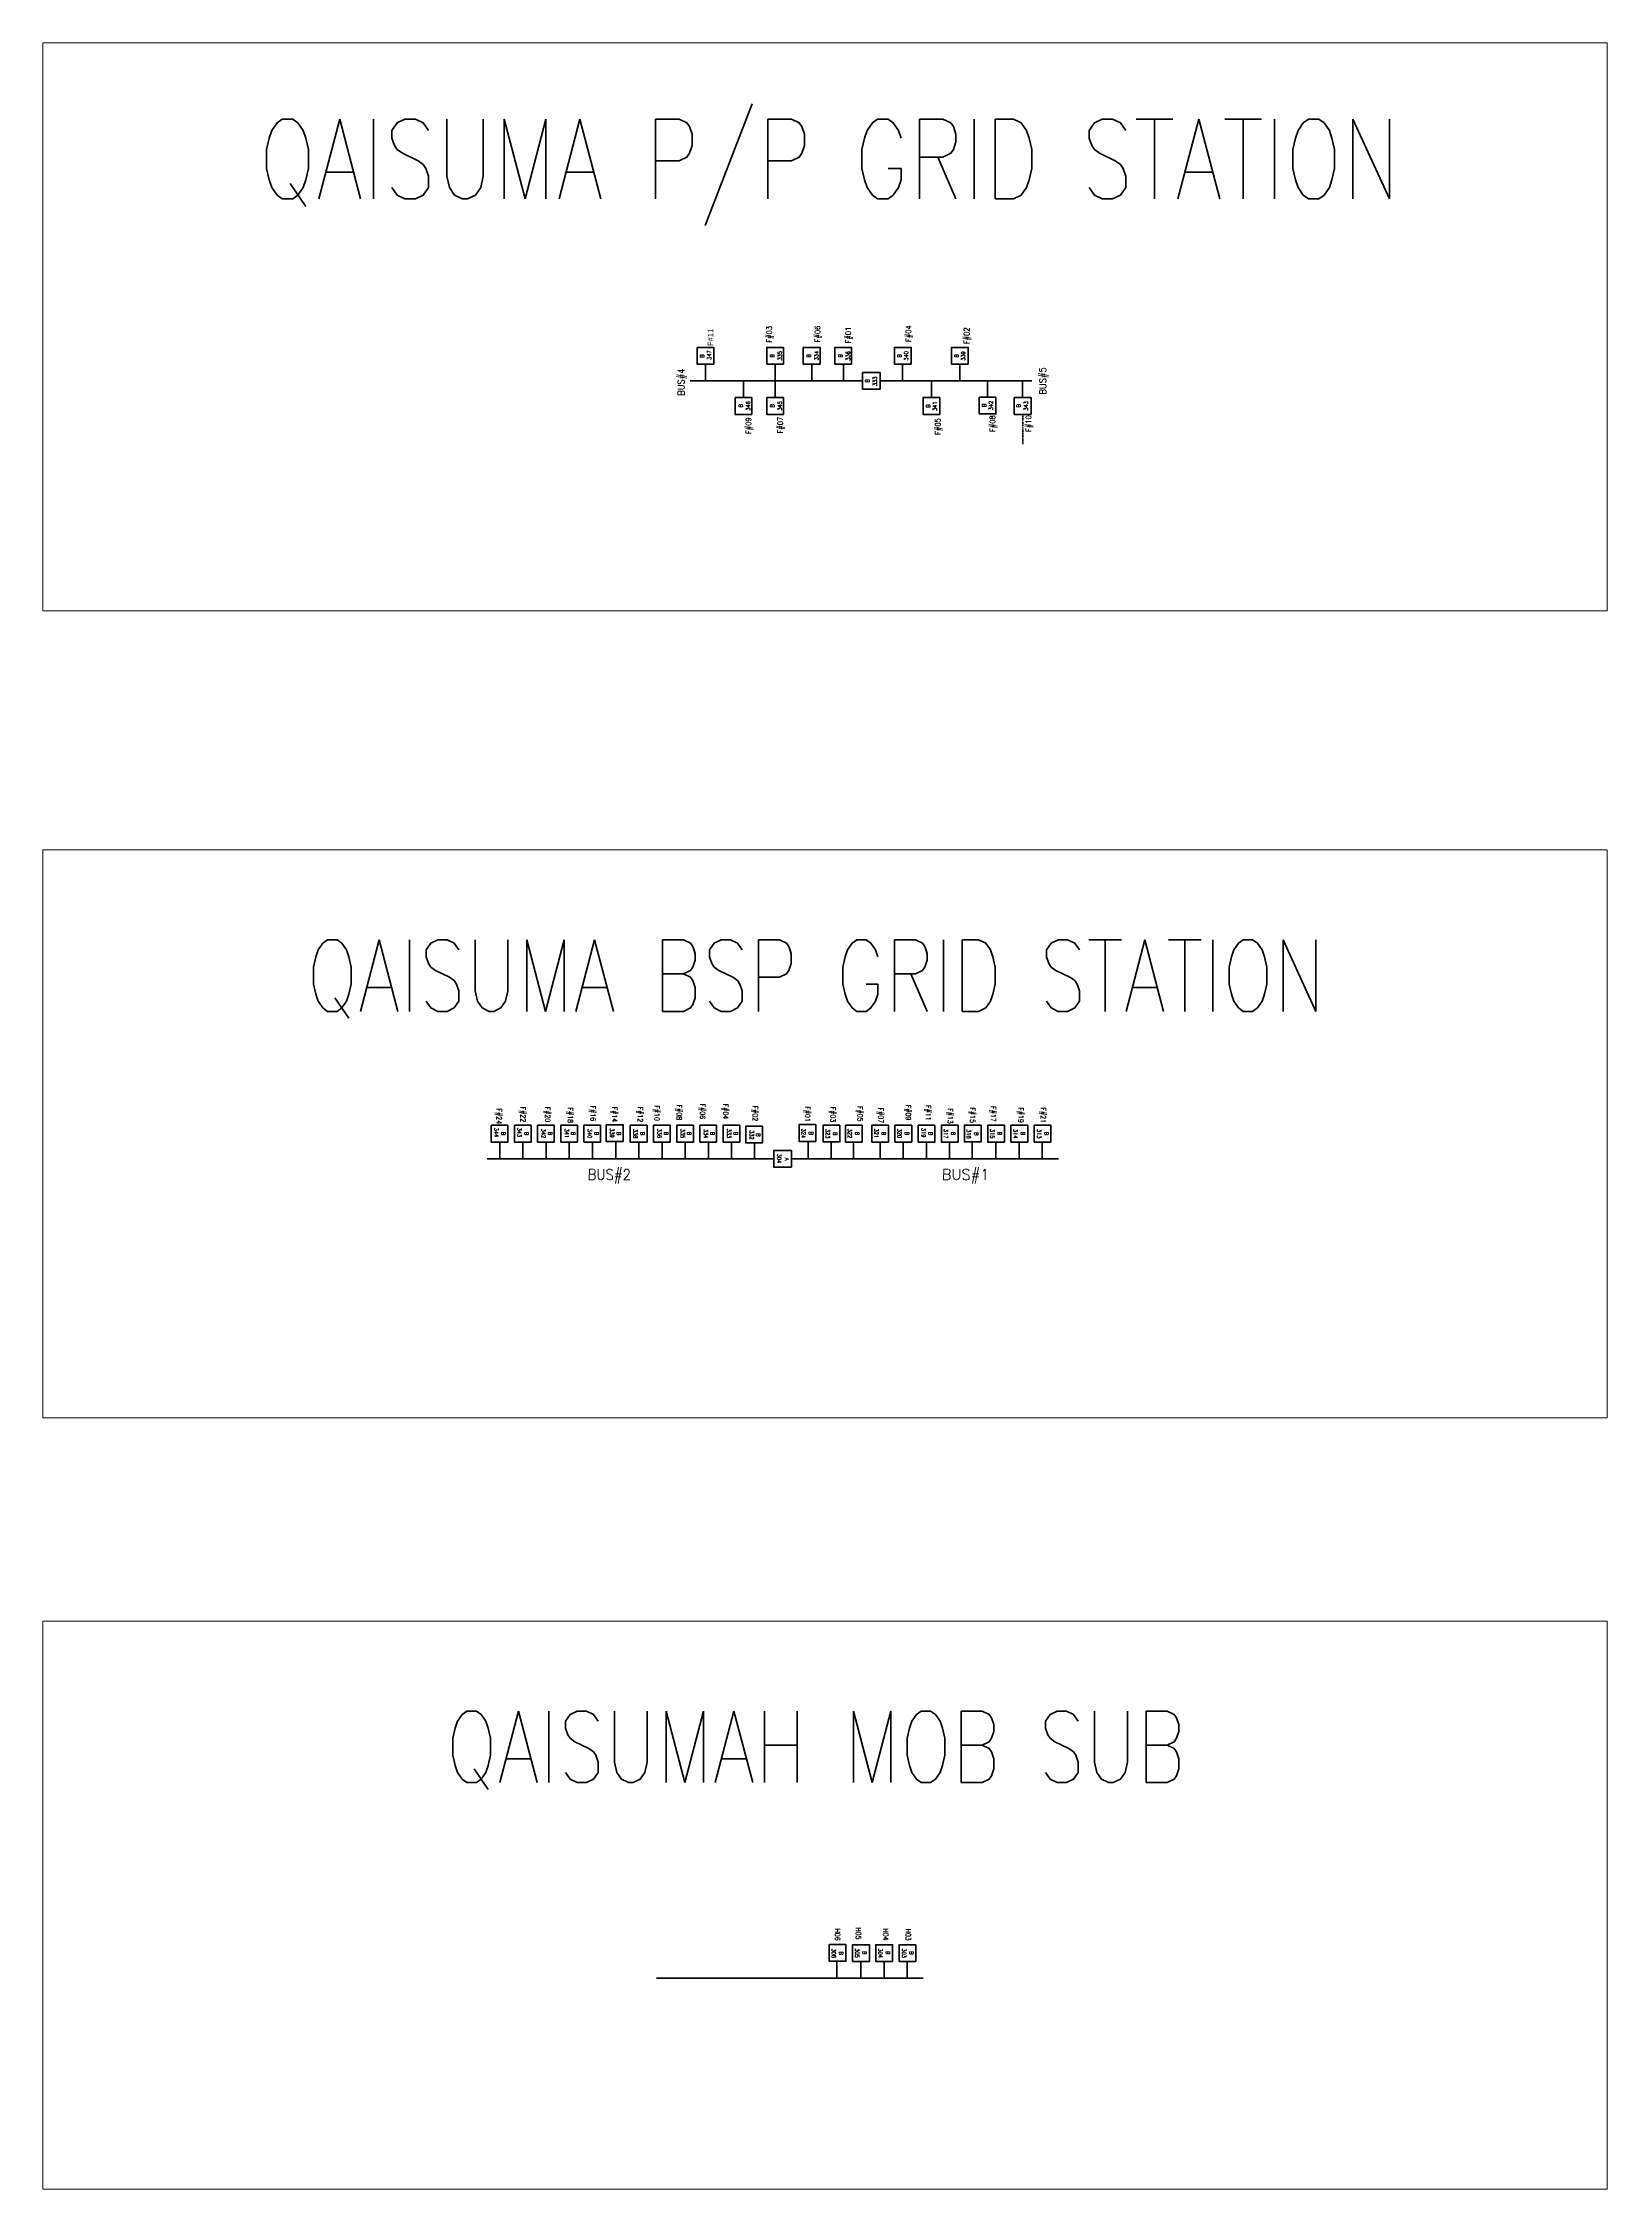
# Model space of a CAD drawing. Header units: metres. Extents: x 65984 to 144644, y -19036 to 23726.
# Drawn here: x 125443 to 127159, y 5553 to 7906 of the extents above; entities that cross this region are included whole.
import ezdxf
from ezdxf.enums import TextEntityAlignment as Align

# ---------------------------------------------------------------- set-up
doc = ezdxf.new("R2010")
doc.units = ezdxf.units.M
doc.header["$MEASUREMENT"] = 0
doc.linetypes.add('DGN Style 4', pattern=[1.6, 0.8, -0.4, 0, -0.4])
doc.layers.get('0').update_dxf_attribs({"color": 95, "lineweight": 40})
for name, color, linetype, lineweight in [('GRID STATION  04', 7, 'Continuous', 40), ('Level 37', 7, 'Continuous', 0), ('O H MAIN FEEDER', 4, 'Continuous', 100)]:
    doc.layers.add(name, color=color, linetype=linetype, lineweight=lineweight)
doc.styles.add('Style-msdefault', font='msdefault.shx')
doc.styles.add('Style-simplex', font='simplex.shx')
doc.styles.add('Style-STANDARD', font='STANDARD.shx')

msp = doc.modelspace()

# ---------------------------------------------------------------- linework, layer by layer
at = {"color": 7, "linetype": 'DGN Style 4', "lineweight": 140, "flags": 128}
msp.add_lwpolyline([(126517.8, 7499), (126517.8, 7466.4)], dxfattribs=at)
at = {"layer": 'GRID STATION  04', "color": 121, "linetype": 'Continuous', "lineweight": 211, "ltscale": 0.588932}
for p, q in [((126342.1, 7535.8), (126153.2, 7535.8)), ((126527.9, 7535.8), (126361.4, 7535.8)), ((126244.8, 6682.6), (125930.5, 6682.6)), ((126061.4, 6682.6), (126244.8, 6682.6)), ((126264.1, 6682.6), (126556.9, 6682.6)), ((126116, 5783.9), (126408.8, 5783.9))]:
    msp.add_line(p, q, dxfattribs=at)
at = {"layer": 'GRID STATION  04', "color": 214, "linetype": 'Continuous', "lineweight": 140, "ltscale": 0.588932}
msp.add_line((126169.9, 7535.8), (126169.9, 7554.1), dxfattribs=at)
at = {"layer": 'GRID STATION  04', "color": 1, "linetype": 'Continuous', "lineweight": 140, "ltscale": 0.588932}
for p, q in [((126211.7, 7517.4), (126211.7, 7535.8)), ((126479.1, 7517.9), (126479.1, 7536.2)), ((126307.6, 6682.1), (126307.6, 6700.4))]:
    msp.add_line(p, q, dxfattribs=at)
at = {"layer": 'GRID STATION  04', "color": 220, "linetype": 'Continuous', "lineweight": 140, "ltscale": 0.588932}
for p, q in [((126246.4, 7554.1), (126246.4, 7535.8)), ((126332.3, 6700.9), (126332.3, 6682.6))]:
    msp.add_line(p, q, dxfattribs=at)
at = {"layer": 'GRID STATION  04', "color": 116, "linetype": 'Continuous', "lineweight": 140, "ltscale": 0.588932, "true_color": 0x008040}
msp.add_line((126246.4, 7517.4), (126246.4, 7535.8), dxfattribs=at)
at = {"layer": 'GRID STATION  04', "color": 5, "linetype": 'Continuous', "lineweight": 140, "ltscale": 0.588932}
msp.add_line((126286.5, 7554.1), (126286.5, 7535.8), dxfattribs=at)
at = {"layer": 'GRID STATION  04', "color": 251, "linetype": 'Continuous', "lineweight": 140, "ltscale": 0.588932}
for p, q in [((126321.2, 7554.1), (126321.2, 7535.8)), ((126361.3, 6700.9), (126361.3, 6682.6)), ((126462.3, 6682.7), (126462.3, 6701.1)), ((126314.1, 5784), (126314.1, 5802.4))]:
    msp.add_line(p, q, dxfattribs=at)
at = {"layer": 'GRID STATION  04', "color": 7, "linetype": 'Continuous', "lineweight": 140, "ltscale": 0.588932}
msp.add_line((126386.1, 7554.1), (126386.1, 7535.8), dxfattribs=at)
at = {"layer": 'GRID STATION  04', "color": 94, "linetype": 'Continuous', "lineweight": 140, "ltscale": 0.588932}
msp.add_line((126417.6, 7517.4), (126417.6, 7535.8), dxfattribs=at)
at = {"layer": 'GRID STATION  04', "color": 22, "linetype": 'Continuous', "lineweight": 140, "ltscale": 0.588932}
for p, q in [((126448.7, 7554.1), (126448.7, 7535.8)), ((126020.5, 6700.9), (126020.5, 6682.6)), ((126386.7, 6700.9), (126386.7, 6682.6))]:
    msp.add_line(p, q, dxfattribs=at)
at = {"layer": 'GRID STATION  04', "color": 95, "linetype": 'Continuous', "lineweight": 140, "ltscale": 0.588932}
msp.add_line((126517.6, 7517.4), (126517.6, 7535.8), dxfattribs=at)
at = {"layer": 'GRID STATION  04', "color": 160, "linetype": 'Continuous', "lineweight": 140, "ltscale": 0.588932}
msp.add_line((125944.2, 6682.6), (125944.2, 6700.9), dxfattribs=at)
at = {"layer": 'GRID STATION  04', "color": 57, "linetype": 'Continuous', "lineweight": 140, "ltscale": 0.588932, "true_color": 0x7d8a21}
msp.add_line((125969.6, 6682.6), (125969.6, 6700.9), dxfattribs=at)
at = {"layer": 'GRID STATION  04', "color": 98, "linetype": 'Continuous', "lineweight": 140, "ltscale": 0.588932}
msp.add_line((125995.1, 6700.9), (125995.1, 6682.6), dxfattribs=at)
at = {"layer": 'GRID STATION  04', "color": 154, "linetype": 'Continuous', "lineweight": 140, "ltscale": 0.588932}
msp.add_line((126045.9, 6700.9), (126045.9, 6682.6), dxfattribs=at)
at = {"layer": 'GRID STATION  04', "color": 134, "linetype": 'Continuous', "lineweight": 140, "ltscale": 0.588932}
msp.add_line((126071.6, 6683.1), (126071.6, 6701.5), dxfattribs=at)
at = {"layer": 'GRID STATION  04', "color": 174, "linetype": 'Continuous', "lineweight": 140, "ltscale": 0.588932}
msp.add_line((126096.8, 6682.6), (126096.8, 6700.9), dxfattribs=at)
at = {"layer": 'GRID STATION  04', "color": 121, "linetype": 'Continuous', "lineweight": 140, "ltscale": 0.588932}
for p, q in [((126122.2, 6700.9), (126122.2, 6682.6)), ((126147.7, 6700.9), (126147.7, 6682.6))]:
    msp.add_line(p, q, dxfattribs=at)
at = {"layer": 'GRID STATION  04', "color": 3, "linetype": 'Continuous', "lineweight": 140, "ltscale": 0.588932}
msp.add_line((126173.1, 6700.9), (126173.1, 6682.6), dxfattribs=at)
at = {"layer": 'GRID STATION  04', "color": 131, "linetype": 'Continuous', "lineweight": 140, "ltscale": 0.588932}
msp.add_line((126198.5, 6700.9), (126198.5, 6682.6), dxfattribs=at)
at = {"layer": 'GRID STATION  04', "color": 222, "linetype": 'Continuous', "lineweight": 140, "ltscale": 0.588932, "true_color": 0xc71585}
msp.add_line((126223.7, 6683.1), (126223.7, 6700), dxfattribs=at)
at = {"layer": 'GRID STATION  04', "color": 114, "linetype": 'Continuous', "lineweight": 140, "ltscale": 0.588932}
msp.add_line((126282.5, 6683), (126282.5, 6701.4), dxfattribs=at)
at = {"layer": 'GRID STATION  04', "color": 31, "linetype": 'Continuous', "lineweight": 140, "ltscale": 0.588932}
msp.add_line((126412.2, 6682.6), (126412.2, 6700.9), dxfattribs=at)
at = {"layer": 'GRID STATION  04', "color": 172, "linetype": 'Continuous', "lineweight": 140, "ltscale": 0.588932}
msp.add_line((126437.6, 6700.9), (126437.6, 6682.6), dxfattribs=at)
at = {"layer": 'GRID STATION  04', "color": 36, "linetype": 'Continuous', "lineweight": 140, "ltscale": 0.588932}
for p, q in [((126488.5, 6700.9), (126488.5, 6682.6)), ((126340.3, 5802.3), (126340.3, 5783.9))]:
    msp.add_line(p, q, dxfattribs=at)
at = {"layer": 'GRID STATION  04', "color": 30, "linetype": 'Continuous', "lineweight": 140, "ltscale": 0.588932}
for p, q in [((126513.9, 6700.9), (126513.9, 6682.6)), ((126365.7, 5802.3), (126365.7, 5783.9))]:
    msp.add_line(p, q, dxfattribs=at)
at = {"layer": 'GRID STATION  04', "color": 200, "linetype": 'Continuous', "lineweight": 140, "ltscale": 0.588932}
for p, q in [((126539.3, 6682.6), (126539.3, 6700.9)), ((126391.2, 5783.9), (126391.2, 5802.3))]:
    msp.add_line(p, q, dxfattribs=at)
at = {"layer": 'GRID STATION  04', "color": 214, "linetype": 'Continuous', "lineweight": 40, "ltscale": 0.588932, "flags": 128}
msp.add_lwpolyline([(126160.6, 7572.5), (126160.6, 7554.1), (126178.9, 7554.1), (126178.9, 7572.5)], close=True, dxfattribs=at)
at = {"layer": 'GRID STATION  04', "color": 220, "linetype": 'Continuous', "lineweight": 40, "ltscale": 0.588932, "flags": 128}
for points in [[(126237, 7554.1), (126237, 7572.5), (126255.4, 7572.5), (126255.4, 7554.1)], [(126341.6, 6700.9), (126341.6, 6719.3), (126323.3, 6719.3), (126323.3, 6700.9)]]:
    msp.add_lwpolyline(points, close=True, dxfattribs=at)
at = {"layer": 'GRID STATION  04', "color": 5, "linetype": 'Continuous', "lineweight": 40, "ltscale": 0.588932, "flags": 128}
msp.add_lwpolyline([(126277.2, 7554.1), (126277.2, 7572.5), (126295.5, 7572.5), (126295.5, 7554.1)], close=True, dxfattribs=at)
at = {"layer": 'GRID STATION  04', "color": 251, "linetype": 'Continuous', "lineweight": 40, "ltscale": 0.588932, "flags": 128}
for points in [[(126311.8, 7554.1), (126311.8, 7572.5), (126330.2, 7572.5), (126330.2, 7554.1)], [(126370.7, 6700.9), (126370.7, 6719.3), (126352.3, 6719.3), (126352.3, 6700.9)], [(126472.1, 6719.5), (126472.1, 6701.1), (126453.8, 6701.1), (126453.8, 6719.5)], [(126323.9, 5820.8), (126323.9, 5802.4), (126305.6, 5802.4), (126305.6, 5820.8)]]:
    msp.add_lwpolyline(points, close=True, dxfattribs=at)
at = {"layer": 'GRID STATION  04', "color": 7, "linetype": 'Continuous', "lineweight": 40, "ltscale": 0.588932, "flags": 128}
msp.add_lwpolyline([(126395.5, 7554.1), (126395.5, 7572.5), (126377.1, 7572.5), (126377.1, 7554.1)], close=True, dxfattribs=at)
at = {"layer": 'GRID STATION  04', "color": 22, "linetype": 'Continuous', "lineweight": 40, "ltscale": 0.588932, "flags": 128}
for points in [[(126458.1, 7554.1), (126458.1, 7572.5), (126439.7, 7572.5), (126439.7, 7554.1)], [(126011.1, 6700.9), (126011.1, 6719.3), (126029.5, 6719.3), (126029.5, 6700.9)], [(126396.1, 6700.9), (126396.1, 6719.3), (126377.7, 6719.3), (126377.7, 6700.9)]]:
    msp.add_lwpolyline(points, close=True, dxfattribs=at)
at = {"layer": 'GRID STATION  04', "color": 121, "linetype": 'Continuous', "lineweight": 211, "ltscale": 0.588932, "flags": 128}
for points in [[(126342.1, 7526.6), (126342.1, 7544.9), (126361.4, 7544.9), (126361.4, 7526.6)], [(126264.1, 6691.8), (126264.1, 6673.4), (126244.8, 6673.4), (126244.8, 6691.8)]]:
    msp.add_lwpolyline(points, close=True, dxfattribs=at)
at = {"layer": 'GRID STATION  04', "color": 1, "linetype": 'Continuous', "lineweight": 40, "ltscale": 0.588932, "flags": 128}
for points in [[(126202.3, 7517.4), (126202.3, 7499), (126220.7, 7499), (126220.7, 7517.4)], [(126488.5, 7517.9), (126488.5, 7499.5), (126470.1, 7499.5), (126470.1, 7517.9)], [(126317.4, 6719.5), (126317.4, 6701.1), (126299, 6701.1), (126299, 6719.5)]]:
    msp.add_lwpolyline(points, close=True, dxfattribs=at)
at = {"layer": 'GRID STATION  04', "color": 116, "linetype": 'Continuous', "lineweight": 40, "ltscale": 0.588932, "true_color": 0x008040, "flags": 128}
msp.add_lwpolyline([(126237, 7517.4), (126237, 7499), (126255.4, 7499), (126255.4, 7517.4)], close=True, dxfattribs=at)
at = {"layer": 'GRID STATION  04', "color": 94, "linetype": 'Continuous', "lineweight": 40, "ltscale": 0.588932, "flags": 128}
msp.add_lwpolyline([(126427, 7517.4), (126427, 7499), (126408.6, 7499), (126408.6, 7517.4)], close=True, dxfattribs=at)
at = {"layer": 'GRID STATION  04', "color": 95, "linetype": 'Continuous', "lineweight": 40, "ltscale": 0.588932, "flags": 128}
msp.add_lwpolyline([(126527, 7517.4), (126527, 7499), (126508.6, 7499), (126508.6, 7517.4)], close=True, dxfattribs=at)
at = {"layer": 'GRID STATION  04', "color": 160, "linetype": 'Continuous', "lineweight": 40, "ltscale": 0.588932, "flags": 128}
msp.add_lwpolyline([(125934.8, 6719.3), (125934.8, 6700.9), (125953.2, 6700.9), (125953.2, 6719.3)], close=True, dxfattribs=at)
at = {"layer": 'GRID STATION  04', "color": 57, "linetype": 'Continuous', "lineweight": 40, "ltscale": 0.588932, "true_color": 0x7d8a21, "flags": 128}
msp.add_lwpolyline([(125960.3, 6719.3), (125960.3, 6700.9), (125978.6, 6700.9), (125978.6, 6719.3)], close=True, dxfattribs=at)
at = {"layer": 'GRID STATION  04', "color": 98, "linetype": 'Continuous', "lineweight": 40, "ltscale": 0.588932, "flags": 128}
msp.add_lwpolyline([(125985.7, 6700.9), (125985.7, 6719.3), (126004.1, 6719.3), (126004.1, 6700.9)], close=True, dxfattribs=at)
at = {"layer": 'GRID STATION  04', "color": 154, "linetype": 'Continuous', "lineweight": 40, "ltscale": 0.588932, "flags": 128}
msp.add_lwpolyline([(126036.6, 6700.9), (126036.6, 6719.3), (126054.9, 6719.3), (126054.9, 6700.9)], close=True, dxfattribs=at)
at = {"layer": 'GRID STATION  04', "color": 134, "linetype": 'Continuous', "lineweight": 40, "ltscale": 0.588932, "flags": 128}
msp.add_lwpolyline([(126061.1, 6719.9), (126061.1, 6701.5), (126079.5, 6701.5), (126079.5, 6719.9)], close=True, dxfattribs=at)
at = {"layer": 'GRID STATION  04', "color": 174, "linetype": 'Continuous', "lineweight": 40, "ltscale": 0.588932, "flags": 128}
msp.add_lwpolyline([(126087.4, 6719.3), (126087.4, 6700.9), (126105.8, 6700.9), (126105.8, 6719.3)], close=True, dxfattribs=at)
at = {"layer": 'GRID STATION  04', "color": 121, "linetype": 'Continuous', "lineweight": 40, "ltscale": 0.588932, "flags": 128}
for points in [[(126112.9, 6700.9), (126112.9, 6719.3), (126131.2, 6719.3), (126131.2, 6700.9)], [(126138.3, 6700.9), (126138.3, 6719.3), (126156.7, 6719.3), (126156.7, 6700.9)]]:
    msp.add_lwpolyline(points, close=True, dxfattribs=at)
at = {"layer": 'GRID STATION  04', "color": 3, "linetype": 'Continuous', "lineweight": 40, "ltscale": 0.588932, "flags": 128}
msp.add_lwpolyline([(126163.7, 6700.9), (126163.7, 6719.3), (126182.1, 6719.3), (126182.1, 6700.9)], close=True, dxfattribs=at)
at = {"layer": 'GRID STATION  04', "color": 131, "linetype": 'Continuous', "lineweight": 40, "ltscale": 0.588932, "flags": 128}
msp.add_lwpolyline([(126189.2, 6700.9), (126189.2, 6719.3), (126207.5, 6719.3), (126207.5, 6700.9)], close=True, dxfattribs=at)
at = {"layer": 'GRID STATION  04', "color": 222, "linetype": 'Continuous', "lineweight": 40, "ltscale": 0.588932, "true_color": 0xc71585, "flags": 128}
msp.add_lwpolyline([(126214.1, 6718.3), (126214.1, 6699.9), (126232.4, 6699.9), (126232.4, 6718.3)], close=True, dxfattribs=at)
at = {"layer": 'GRID STATION  04', "color": 114, "linetype": 'Continuous', "lineweight": 40, "ltscale": 0.588932, "flags": 128}
msp.add_lwpolyline([(126290.8, 6720), (126290.8, 6701.6), (126272.5, 6701.6), (126272.5, 6720)], close=True, dxfattribs=at)
at = {"layer": 'GRID STATION  04', "color": 31, "linetype": 'Continuous', "lineweight": 40, "ltscale": 0.588932, "flags": 128}
msp.add_lwpolyline([(126421.5, 6719.3), (126421.5, 6700.9), (126403.2, 6700.9), (126403.2, 6719.3)], close=True, dxfattribs=at)
at = {"layer": 'GRID STATION  04', "color": 172, "linetype": 'Continuous', "lineweight": 40, "ltscale": 0.588932, "flags": 128}
msp.add_lwpolyline([(126447, 6700.9), (126447, 6719.3), (126428.6, 6719.3), (126428.6, 6700.9)], close=True, dxfattribs=at)
at = {"layer": 'GRID STATION  04', "color": 36, "linetype": 'Continuous', "lineweight": 40, "ltscale": 0.588932, "flags": 128}
for points in [[(126497.8, 6700.9), (126497.8, 6719.3), (126479.5, 6719.3), (126479.5, 6700.9)], [(126349.7, 5802.3), (126349.7, 5820.6), (126331.3, 5820.6), (126331.3, 5802.3)]]:
    msp.add_lwpolyline(points, close=True, dxfattribs=at)
at = {"layer": 'GRID STATION  04', "color": 30, "linetype": 'Continuous', "lineweight": 40, "ltscale": 0.588932, "flags": 128}
for points in [[(126523.3, 6700.9), (126523.3, 6719.3), (126504.9, 6719.3), (126504.9, 6700.9)], [(126375.1, 5802.3), (126375.1, 5820.6), (126356.7, 5820.6), (126356.7, 5802.3)]]:
    msp.add_lwpolyline(points, close=True, dxfattribs=at)
at = {"layer": 'GRID STATION  04', "color": 200, "linetype": 'Continuous', "lineweight": 40, "ltscale": 0.588932, "flags": 128}
for points in [[(126548.7, 6719.3), (126548.7, 6700.9), (126530.3, 6700.9), (126530.3, 6719.3)], [(126400.5, 5820.6), (126400.5, 5802.3), (126382.2, 5802.3), (126382.2, 5820.6)]]:
    msp.add_lwpolyline(points, close=True, dxfattribs=at)
at = {"layer": 'O H MAIN FEEDER', "color": 140, "linetype": 'Continuous', "lineweight": 13, "flags": 128}
for points in [[(125443.2, 7906.4), (127158.7, 7906.4), (127158.7, 7283.6), (125443.2, 7283.6)], [(125443.2, 7021.4), (127158.7, 7021.4), (127158.7, 6398.5), (125443.2, 6398.5)], [(125443.2, 6175.4), (127158.7, 6175.4), (127158.7, 5552.6), (125443.2, 5552.6)]]:
    msp.add_lwpolyline(points, close=True, dxfattribs=at)

# ---------------------------------------------------------------- texts
at = {"color": 7, "linetype": 'Continuous', "lineweight": 40, "width": 0.857143}
for s, style, p in [('F#11', 'Style-msdefault', (126175.4, 7583.5)), ('F#03', 'Style-STANDARD', (126239.7, 7586.8)), ('F#06', 'Style-STANDARD', (126292.7, 7587.2)), ('F#01', 'Style-STANDARD', (126326.4, 7586)), ('F#04', 'Style-STANDARD', (126392.5, 7587.6)), ('F#02', 'Style-STANDARD', (126456.3, 7585.2)), ('F#09', 'Style-STANDARD', (126217.1, 7486.6)), ('F#07', 'Style-STANDARD', (126251.8, 7487.2)), ('F#05', 'Style-STANDARD', (126424.7, 7485.7)), ('F#08', 'Style-STANDARD', (126484.7, 7488.8)), ('F#10', 'Style-STANDARD', (126524.2, 7488.9))]:
    msp.add_text(s, height=5.97, rotation=90, dxfattribs=dict(at, style=style)).set_placement(p, align=Align.MIDDLE_CENTER)
at = {"layer": 'GRID STATION  04', "color": 214, "linetype": 'Continuous', "lineweight": 40, "style": 'Style-STANDARD'}
for s, p in [('B', (126166.2, 7563)), ('347', (126174, 7564))]:
    msp.add_text(s, height=4.41, rotation=90, dxfattribs=at).set_placement(p, align=Align.MIDDLE_CENTER)
at = {"layer": 'GRID STATION  04', "color": 220, "linetype": 'Continuous', "lineweight": 40, "style": 'Style-STANDARD'}
for s, rotation, p in [('B', 90, (126243.1, 7563.2)), ('335', 90, (126251.4, 7563.3)), ('322', 270, (126328.2, 6710.4)), ('B', 270, (126336.4, 6710.4))]:
    msp.add_text(s, height=4.41, rotation=rotation, dxfattribs=at).set_placement(p, align=Align.MIDDLE_CENTER)
at = {"layer": 'GRID STATION  04', "color": 5, "linetype": 'Continuous', "lineweight": 40, "style": 'Style-STANDARD'}
for s, p in [('B', (126283.3, 7563.2)), ('334', (126291.5, 7563.4))]:
    msp.add_text(s, height=4.41, rotation=90, dxfattribs=at).set_placement(p, align=Align.MIDDLE_CENTER)
at = {"layer": 'GRID STATION  04', "color": 251, "linetype": 'Continuous', "lineweight": 40, "style": 'Style-STANDARD'}
for s, rotation, p in [('B', 90, (126317.9, 7563.2)), ('336', 90, (126326.2, 7563.1)), ('321', 270, (126357.3, 6710.6)), ('B', 270, (126365.4, 6710.4)), ('316', 270, (126458.7, 6709.8)), ('B', 270, (126466.9, 6709.9)), ('306', 270, (126310.6, 5811.2)), ('B', 270, (126318.7, 5811.2))]:
    msp.add_text(s, height=4.41, rotation=rotation, dxfattribs=at).set_placement(p, align=Align.MIDDLE_CENTER)
at = {"layer": 'GRID STATION  04', "color": 7, "linetype": 'Continuous', "lineweight": 40, "style": 'Style-STANDARD'}
for s, p in [('B', (126382.6, 7563.2)), ('340', (126389.9, 7563.2))]:
    msp.add_text(s, height=4.41, rotation=90, dxfattribs=at).set_placement(p, align=Align.MIDDLE_CENTER)
at = {"layer": 'GRID STATION  04', "color": 22, "linetype": 'Continuous', "lineweight": 40, "style": 'Style-STANDARD'}
for s, rotation, p in [('B', 90, (126445.2, 7563.2)), ('339', 90, (126452.5, 7563.1)), ('341', 270, (126017.7, 6710.6)), ('B', 270, (126024.9, 6710.4)), ('320', 270, (126382.7, 6710.4)), ('B', 270, (126390.9, 6710.4))]:
    msp.add_text(s, height=4.41, rotation=rotation, dxfattribs=at).set_placement(p, align=Align.MIDDLE_CENTER)
at = {"layer": 'GRID STATION  04', "color": 121, "linetype": 'Continuous', "lineweight": 53, "style": 'Style-STANDARD'}
msp.add_text('BUS#4', height=7.35, rotation=90, dxfattribs=at).set_placement((126143.3, 7534.4), align=Align.MIDDLE_CENTER)
at = {"layer": 'GRID STATION  04', "color": 121, "linetype": 'Continuous', "lineweight": 40, "style": 'Style-STANDARD'}
for s, rotation, p in [('B', 90, (126347.4, 7535.8)), ('333', 90, (126355.7, 7535.2)), ('336', 270, (126119.4, 6710.5)), ('B', 270, (126126.7, 6710.4)), ('335', 270, (126144.9, 6710.4)), ('B', 270, (126152.1, 6710.4)), ('304', 270, (126250.8, 6682.9)), ('A', 270, (126259.1, 6682.1))]:
    msp.add_text(s, height=4.41, rotation=rotation, dxfattribs=at).set_placement(p, align=Align.MIDDLE_CENTER)
at = {"layer": 'GRID STATION  04', "color": 121, "linetype": 'Continuous', "lineweight": 70, "style": 'Style-STANDARD'}
msp.add_text('BUS#5', height=7.35, rotation=90, dxfattribs=at).set_placement((126539.8, 7535.7), align=Align.MIDDLE_CENTER)
at = {"layer": 'GRID STATION  04', "color": 1, "linetype": 'Continuous', "lineweight": 40, "style": 'Style-STANDARD'}
for s, rotation, p in [('B', 90, (126208.5, 7508.4)), ('346', 90, (126216.7, 7508.2)), ('B', 90, (126475.6, 7508.9)), ('342', 90, (126482.9, 7508.7)), ('323', 270, (126304, 6710.1)), ('B', 270, (126312.2, 6710))]:
    msp.add_text(s, height=4.41, rotation=rotation, dxfattribs=at).set_placement(p, align=Align.MIDDLE_CENTER)
at = {"layer": 'GRID STATION  04', "color": 116, "linetype": 'Continuous', "lineweight": 40, "true_color": 0x008040, "style": 'Style-STANDARD'}
for s, p in [('B', (126243.2, 7508.4)), ('345', (126251.4, 7508.3))]:
    msp.add_text(s, height=4.41, rotation=90, dxfattribs=at).set_placement(p, align=Align.MIDDLE_CENTER)
at = {"layer": 'GRID STATION  04', "color": 94, "linetype": 'Continuous', "lineweight": 40, "style": 'Style-STANDARD'}
for s, p in [('B', (126414.1, 7508.1)), ('341', (126421.4, 7507.9))]:
    msp.add_text(s, height=4.41, rotation=90, dxfattribs=at).set_placement(p, align=Align.MIDDLE_CENTER)
at = {"layer": 'GRID STATION  04', "color": 95, "linetype": 'Continuous', "lineweight": 40, "style": 'Style-STANDARD'}
for s, p in [('B', (126513.3, 7508.4)), ('343', (126521.4, 7508.3))]:
    msp.add_text(s, height=4.41, rotation=90, dxfattribs=at).set_placement(p, align=Align.MIDDLE_CENTER)
at = {"layer": 'GRID STATION  04', "color": 160, "linetype": 'Continuous', "lineweight": 40, "style": 'Style-STANDARD', "width": 0.866667}
msp.add_text('F#24', height=5.51, rotation=270, dxfattribs=at).set_placement((125943.6, 6729.2), align=Align.MIDDLE_CENTER)
at = {"layer": 'GRID STATION  04', "color": 57, "linetype": 'Continuous', "lineweight": 40, "true_color": 0x7d8a21, "style": 'Style-STANDARD', "width": 0.866667}
msp.add_text('F#22', height=5.51, rotation=270, dxfattribs=at).set_placement((125969.9, 6731.3), align=Align.MIDDLE_CENTER)
at = {"layer": 'GRID STATION  04', "color": 98, "linetype": 'Continuous', "lineweight": 40, "style": 'Style-STANDARD', "width": 0.866667}
msp.add_text('F#20', height=5.51, rotation=270, dxfattribs=at).set_placement((125996.8, 6731.2), align=Align.MIDDLE_CENTER)
at = {"layer": 'GRID STATION  04', "color": 22, "linetype": 'Continuous', "lineweight": 40, "style": 'Style-STANDARD', "width": 0.866667}
for s, p in [('F#18', (126021.8, 6730.3)), ('F#09', (126392.3, 6733.2))]:
    msp.add_text(s, height=5.51, rotation=270, dxfattribs=at).set_placement(p, align=Align.MIDDLE_CENTER)
at = {"layer": 'GRID STATION  04', "color": 154, "linetype": 'Continuous', "lineweight": 40, "style": 'Style-STANDARD', "width": 0.866667}
msp.add_text('F#16', height=5.51, rotation=270, dxfattribs=at).set_placement((126046.5, 6732.4), align=Align.MIDDLE_CENTER)
at = {"layer": 'GRID STATION  04', "color": 134, "linetype": 'Continuous', "lineweight": 40, "style": 'Style-STANDARD', "width": 0.866667}
msp.add_text('F#14', height=5.51, rotation=270, dxfattribs=at).set_placement((126070.3, 6731.1), align=Align.MIDDLE_CENTER)
at = {"layer": 'GRID STATION  04', "color": 174, "linetype": 'Continuous', "lineweight": 40, "style": 'Style-STANDARD', "width": 0.866667}
msp.add_text('F#12', height=5.51, rotation=270, dxfattribs=at).set_placement((126098.3, 6731.2), align=Align.MIDDLE_CENTER)
at = {"layer": 'GRID STATION  04', "color": 121, "linetype": 'Continuous', "lineweight": 40, "style": 'Style-STANDARD', "width": 0.866667}
for s, p in [('F#10', (126116.7, 6732.7)), ('F#08', (126141.1, 6733.5))]:
    msp.add_text(s, height=5.51, rotation=270, dxfattribs=at).set_placement(p, align=Align.MIDDLE_CENTER)
at = {"layer": 'GRID STATION  04', "color": 3, "linetype": 'Continuous', "lineweight": 40, "style": 'Style-STANDARD', "width": 0.866667}
msp.add_text('F#06', height=5.51, rotation=270, dxfattribs=at).set_placement((126166.7, 6734.6), align=Align.MIDDLE_CENTER)
at = {"layer": 'GRID STATION  04', "color": 131, "linetype": 'Continuous', "lineweight": 40, "style": 'Style-STANDARD', "width": 0.866667}
msp.add_text('F#04', height=5.51, rotation=270, dxfattribs=at).set_placement((126192.1, 6734.4), align=Align.MIDDLE_CENTER)
at = {"layer": 'GRID STATION  04', "color": 222, "linetype": 'Continuous', "lineweight": 40, "true_color": 0xc71585, "style": 'Style-STANDARD', "width": 0.866667}
msp.add_text('F#02', height=5.51, rotation=270, dxfattribs=at).set_placement((126224.4, 6732.3), align=Align.MIDDLE_CENTER)
at = {"layer": 'GRID STATION  04', "color": 114, "linetype": 'Continuous', "lineweight": 40, "style": 'Style-STANDARD', "width": 0.866667}
msp.add_text('F#01', height=5.51, rotation=270, dxfattribs=at).set_placement((126282, 6731.6), align=Align.MIDDLE_CENTER)
at = {"layer": 'GRID STATION  04', "color": 1, "linetype": 'Continuous', "lineweight": 40, "style": 'Style-STANDARD', "width": 0.866667}
msp.add_text('F#03', height=5.51, rotation=270, dxfattribs=at).set_placement((126309.8, 6731.2), align=Align.MIDDLE_CENTER)
at = {"layer": 'GRID STATION  04', "color": 220, "linetype": 'Continuous', "lineweight": 40, "style": 'Style-STANDARD', "width": 0.866667}
msp.add_text('F#05', height=5.51, rotation=270, dxfattribs=at).set_placement((126339.5, 6731.9), align=Align.MIDDLE_CENTER)
at = {"layer": 'GRID STATION  04', "color": 251, "linetype": 'Continuous', "lineweight": 40, "style": 'Style-STANDARD', "width": 0.866667}
for s, p in [('F#07', (126362.2, 6730.2)), ('F#15', (126462.9, 6730.4)), ('H06', (126314.7, 5831.7))]:
    msp.add_text(s, height=5.51, rotation=270, dxfattribs=at).set_placement(p, align=Align.MIDDLE_CENTER)
at = {"layer": 'GRID STATION  04', "color": 31, "linetype": 'Continuous', "lineweight": 40, "style": 'Style-STANDARD', "width": 0.866667}
msp.add_text('F#11', height=5.51, rotation=270, dxfattribs=at).set_placement((126414.4, 6732.9), align=Align.MIDDLE_CENTER)
at = {"layer": 'GRID STATION  04', "color": 172, "linetype": 'Continuous', "lineweight": 40, "style": 'Style-STANDARD', "width": 0.866667}
msp.add_text('F#13', height=5.51, rotation=270, dxfattribs=at).set_placement((126438.5, 6729.5), align=Align.MIDDLE_CENTER)
at = {"layer": 'GRID STATION  04', "color": 36, "linetype": 'Continuous', "lineweight": 40, "style": 'Style-STANDARD', "width": 0.866667}
for s, p in [('F#17', (126485.7, 6731.7)), ('H05', (126337.6, 5833))]:
    msp.add_text(s, height=5.51, rotation=270, dxfattribs=at).set_placement(p, align=Align.MIDDLE_CENTER)
at = {"layer": 'GRID STATION  04', "color": 30, "linetype": 'Continuous', "lineweight": 40, "style": 'Style-STANDARD', "width": 0.866667}
for s, p in [('F#19', (126515.8, 6730.5)), ('H04', (126367.6, 5831.8))]:
    msp.add_text(s, height=5.51, rotation=270, dxfattribs=at).set_placement(p, align=Align.MIDDLE_CENTER)
at = {"layer": 'GRID STATION  04', "color": 200, "linetype": 'Continuous', "lineweight": 40, "style": 'Style-STANDARD', "width": 0.866667}
for s, p in [('F#21', (126540.4, 6730.3)), ('H03', (126392.2, 5831.6))]:
    msp.add_text(s, height=5.51, rotation=270, dxfattribs=at).set_placement(p, align=Align.MIDDLE_CENTER)
at = {"layer": 'GRID STATION  04', "color": 160, "linetype": 'Continuous', "lineweight": 40, "style": 'Style-STANDARD'}
for s, p in [('344', (125940.5, 6711.4)), ('B', (125948.2, 6710.3))]:
    msp.add_text(s, height=4.41, rotation=270, dxfattribs=at).set_placement(p, align=Align.MIDDLE_CENTER)
at = {"layer": 'GRID STATION  04', "color": 57, "linetype": 'Continuous', "lineweight": 40, "true_color": 0x7d8a21, "style": 'Style-STANDARD'}
for s, p in [('343', (125965.9, 6711.5)), ('B', (125973.6, 6710.3))]:
    msp.add_text(s, height=4.41, rotation=270, dxfattribs=at).set_placement(p, align=Align.MIDDLE_CENTER)
at = {"layer": 'GRID STATION  04', "color": 98, "linetype": 'Continuous', "lineweight": 40, "style": 'Style-STANDARD'}
for s, p in [('342', (125992.3, 6710.4)), ('B', (125999.5, 6710.4))]:
    msp.add_text(s, height=4.41, rotation=270, dxfattribs=at).set_placement(p, align=Align.MIDDLE_CENTER)
at = {"layer": 'GRID STATION  04', "color": 154, "linetype": 'Continuous', "lineweight": 40, "style": 'Style-STANDARD'}
for s, p in [('340', (126042.9, 6710.3)), ('B', (126050.4, 6710.4))]:
    msp.add_text(s, height=4.41, rotation=270, dxfattribs=at).set_placement(p, align=Align.MIDDLE_CENTER)
at = {"layer": 'GRID STATION  04', "color": 134, "linetype": 'Continuous', "lineweight": 40, "style": 'Style-STANDARD'}
for s, p in [('339', (126067.4, 6710.9)), ('B', (126074.9, 6710.3))]:
    msp.add_text(s, height=4.41, rotation=270, dxfattribs=at).set_placement(p, align=Align.MIDDLE_CENTER)
at = {"layer": 'GRID STATION  04', "color": 174, "linetype": 'Continuous', "lineweight": 40, "style": 'Style-STANDARD'}
for s, p in [('338', (126093, 6710.2)), ('B', (126100.8, 6710.3))]:
    msp.add_text(s, height=4.41, rotation=270, dxfattribs=at).set_placement(p, align=Align.MIDDLE_CENTER)
at = {"layer": 'GRID STATION  04', "color": 3, "linetype": 'Continuous', "lineweight": 40, "style": 'Style-STANDARD'}
for s, p in [('334', (126170.3, 6710.2)), ('B', (126177.5, 6710.4))]:
    msp.add_text(s, height=4.41, rotation=270, dxfattribs=at).set_placement(p, align=Align.MIDDLE_CENTER)
at = {"layer": 'GRID STATION  04', "color": 131, "linetype": 'Continuous', "lineweight": 40, "style": 'Style-STANDARD'}
for s, p in [('333', (126195.7, 6710.4)), ('B', (126203, 6710.4))]:
    msp.add_text(s, height=4.41, rotation=270, dxfattribs=at).set_placement(p, align=Align.MIDDLE_CENTER)
at = {"layer": 'GRID STATION  04', "color": 222, "linetype": 'Continuous', "lineweight": 40, "true_color": 0xc71585, "style": 'Style-STANDARD'}
for s, p in [('332', (126220.6, 6708.8)), ('B', (126227.8, 6708.7))]:
    msp.add_text(s, height=4.41, rotation=270, dxfattribs=at).set_placement(p, align=Align.MIDDLE_CENTER)
at = {"layer": 'GRID STATION  04', "color": 114, "linetype": 'Continuous', "lineweight": 40, "style": 'Style-STANDARD'}
for s, p in [('324', (126277.5, 6710.5)), ('B', (126285.6, 6710.5))]:
    msp.add_text(s, height=4.41, rotation=270, dxfattribs=at).set_placement(p, align=Align.MIDDLE_CENTER)
at = {"layer": 'GRID STATION  04', "color": 31, "linetype": 'Continuous', "lineweight": 40, "style": 'Style-STANDARD'}
for s, p in [('319', (126409.1, 6711.2)), ('B', (126416.8, 6710.3))]:
    msp.add_text(s, height=4.41, rotation=270, dxfattribs=at).set_placement(p, align=Align.MIDDLE_CENTER)
at = {"layer": 'GRID STATION  04', "color": 172, "linetype": 'Continuous', "lineweight": 40, "style": 'Style-STANDARD'}
for s, p in [('317', (126433.6, 6710.1)), ('B', (126441.7, 6710.4))]:
    msp.add_text(s, height=4.41, rotation=270, dxfattribs=at).set_placement(p, align=Align.MIDDLE_CENTER)
at = {"layer": 'GRID STATION  04', "color": 36, "linetype": 'Continuous', "lineweight": 40, "style": 'Style-STANDARD'}
for s, p in [('315', (126484.5, 6710.1)), ('B', (126492.6, 6710.4)), ('305', (126336.3, 5811.4)), ('B', (126344.4, 5811.7))]:
    msp.add_text(s, height=4.41, rotation=270, dxfattribs=at).set_placement(p, align=Align.MIDDLE_CENTER)
at = {"layer": 'GRID STATION  04', "color": 30, "linetype": 'Continuous', "lineweight": 40, "style": 'Style-STANDARD'}
for s, p in [('314', (126509.9, 6710)), ('B', (126518, 6710.4)), ('304', (126361.7, 5811.3)), ('B', (126369.9, 5811.7))]:
    msp.add_text(s, height=4.41, rotation=270, dxfattribs=at).set_placement(p, align=Align.MIDDLE_CENTER)
at = {"layer": 'GRID STATION  04', "color": 200, "linetype": 'Continuous', "lineweight": 40, "style": 'Style-STANDARD'}
for s, p in [('313', (126535.9, 6710)), ('B', (126543.9, 6710.3)), ('303', (126387.7, 5811.3)), ('B', (126395.8, 5811.6))]:
    msp.add_text(s, height=4.41, rotation=270, dxfattribs=at).set_placement(p, align=Align.MIDDLE_CENTER)
at = {"layer": 'GRID STATION  04', "color": 121, "linetype": 'Continuous', "lineweight": 80}
for s, style, p in [('BUS#2', 'Style-STANDARD', (126064.4, 6665.3)), ('BUS#1', 'Style-simplex', (126455.2, 6665.3))]:
    msp.add_text(s, height=11.7, rotation=359.7215, dxfattribs=dict(at, style=style)).set_placement(p, align=Align.MIDDLE_CENTER)
at = {"layer": 'Level 37', "color": 7, "linetype": 'Continuous', "lineweight": 120, "insert": (126305.7, 7764.6), "char_height": 87.531, "attachment_point": 5, "line_spacing_factor": 1.2, "style": 'Style-STANDARD'}
msp.add_mtext('\\H1x;\\W0.837973;QAISUMA P/P GRID STATION', dxfattribs=at)
at = {"layer": 'Level 37', "color": 7, "linetype": 'Continuous', "lineweight": 120, "char_height": 78.495, "width": 1650.421, "attachment_point": 5, "line_spacing_factor": 1.2, "style": 'Style-STANDARD'}
for s, insert in [('\\H1x;\\W0.837973;QAISUMA BSP GRID STATION', (126291, 6879.8)), ('\\H1x;\\W0.837973;QAISUMAH MOB SUB', (126291, 6033.9))]:
    msp.add_mtext(s, dxfattribs=dict(at, insert=insert))

doc.saveas('drawing.dxf')
